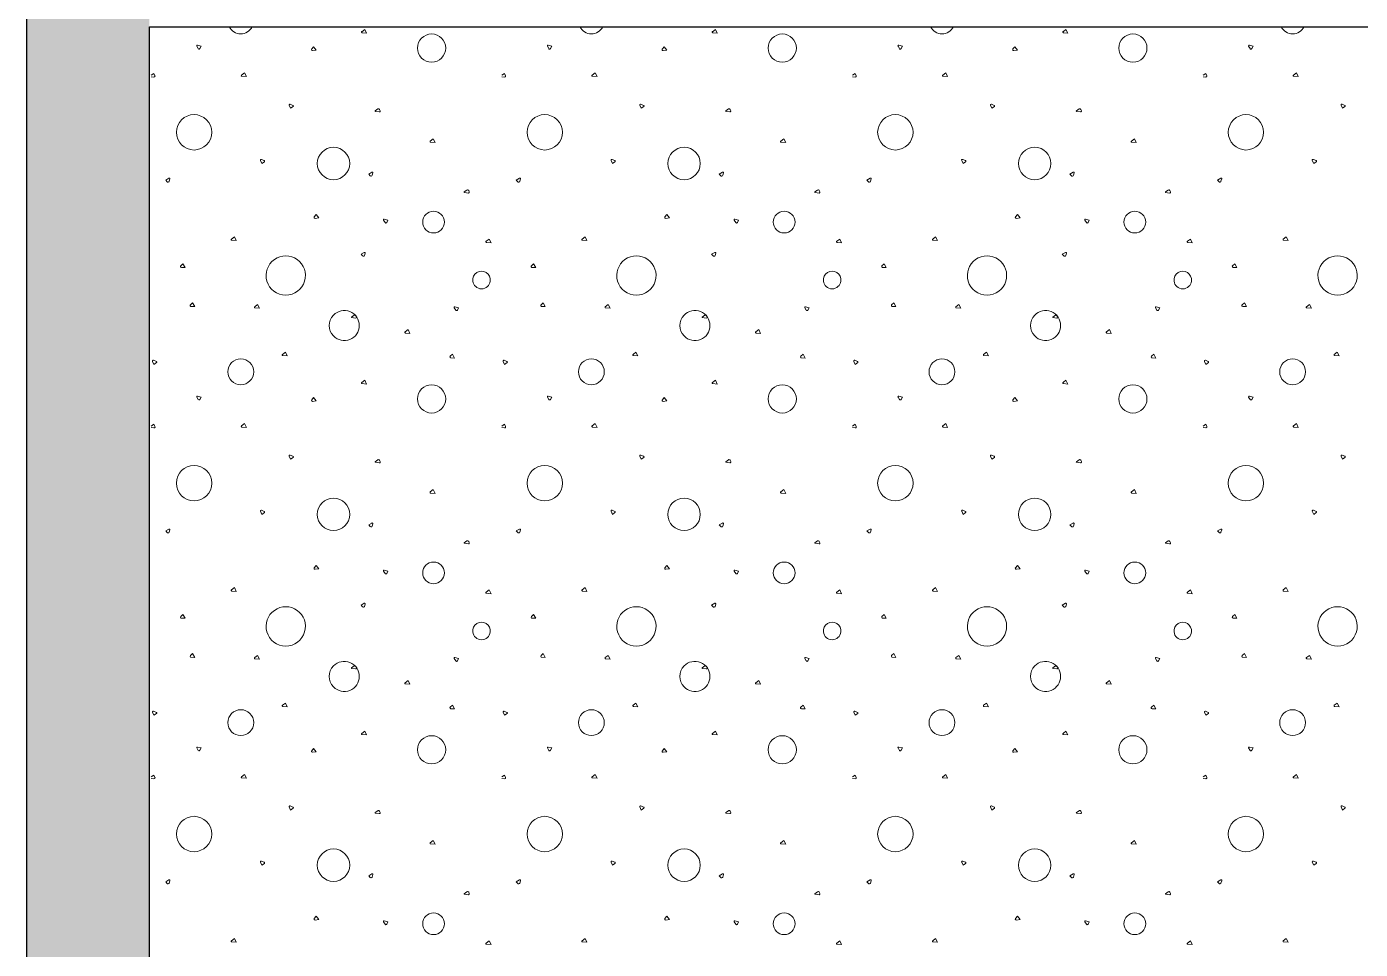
# Model space of a CAD drawing. Header units: millimetres. Extents: x 15 to 2176, y 3 to 641.
# Drawn here: x 151.8 to 212.6, y 46 to 88.1 of the extents above; entities that cross this region are included whole.
import ezdxf
from ezdxf.xclip import XClip

# ---------------------------------------------------------------- set-up
doc = ezdxf.new("R2010")
doc.units = ezdxf.units.MM
doc.header["$MEASUREMENT"] = 0
doc.header["$XCLIPFRAME"] = 0
for name, color, linetype in [('A--------P-', 7, 'Continuous'), ('A-01SC-----', 7, 'Continuous'), ('A-01SF-----', 7, 'Continuous')]:
    doc.layers.add(name, color=color, linetype=linetype)
doc.layers.add('A-L-10--EF-', color=4, linetype='Continuous', lineweight=0)

# ---------------------------------------------------------------- blocks, each defined once
blk = doc.blocks.new('*X1')
at = {"layer": 'A-L-10--EF-'}
for p, q in [((167.071, 87.847), (167.207, 87.953)), ((167.292, 87.778), (167.086, 87.796)), ((167.207, 87.953), (167.292, 87.778)), ((183.071, 87.847), (183.207, 87.953)), ((183.292, 87.778), (183.086, 87.796)), ((183.207, 87.953), (183.292, 87.778)), ((199.071, 87.847), (199.207, 87.953)), ((199.292, 87.778), (199.086, 87.796)), ((199.207, 87.953), (199.292, 87.778)), ((159.613, 87.072), (159.543, 87.182)), ((159.575, 87.225), (159.741, 87.181)), ((159.741, 87.181), (159.688, 87.076)), ((164.787, 87.058), (164.873, 87.162)), ((164.873, 87.162), (164.993, 87.009)), ((175.613, 87.072), (175.543, 87.182)), ((175.575, 87.225), (175.741, 87.181)), ((175.741, 87.181), (175.688, 87.076)), ((180.787, 87.058), (180.873, 87.162)), ((180.873, 87.162), (180.993, 87.009)), ((191.613, 87.072), (191.543, 87.182)), ((191.575, 87.225), (191.741, 87.181)), ((191.741, 87.181), (191.688, 87.076)), ((196.787, 87.058), (196.873, 87.162)), ((196.873, 87.162), (196.993, 87.009)), ((207.613, 87.072), (207.543, 87.182)), ((207.575, 87.225), (207.741, 87.181)), ((207.741, 87.181), (207.688, 87.076)), ((164.993, 87.009), (164.825, 86.988)), ((180.993, 87.009), (180.825, 86.988)), ((196.993, 87.009), (196.825, 86.988)), ((157.466, 85.862), (157.586, 85.947)), ((157.586, 85.947), (157.633, 85.839)), ((161.586, 85.869), (161.721, 85.974)), ((161.806, 85.8), (161.601, 85.818)), ((161.721, 85.974), (161.806, 85.8)), ((173.466, 85.862), (173.586, 85.947)), ((173.586, 85.947), (173.633, 85.839)), ((177.586, 85.869), (177.721, 85.974)), ((177.806, 85.8), (177.601, 85.818)), ((177.721, 85.974), (177.806, 85.8)), ((189.466, 85.862), (189.586, 85.947)), ((189.586, 85.947), (189.633, 85.839)), ((193.586, 85.869), (193.721, 85.974)), ((193.806, 85.8), (193.601, 85.818)), ((193.721, 85.974), (193.806, 85.8)), ((205.466, 85.862), (205.586, 85.947)), ((205.586, 85.947), (205.633, 85.839)), ((209.586, 85.869), (209.721, 85.974)), ((209.806, 85.8), (209.601, 85.818)), ((209.721, 85.974), (209.806, 85.8)), ((157.587, 85.779), (157.466, 85.795)), ((173.587, 85.779), (173.466, 85.795)), ((189.587, 85.779), (189.466, 85.795)), ((205.587, 85.779), (205.466, 85.795)), ((163.76, 84.492), (163.822, 84.351)), ((163.933, 84.484), (163.808, 84.539)), ((163.822, 84.351), (163.938, 84.435)), ((167.683, 84.236), (167.805, 84.322)), ((167.872, 84.189), (167.688, 84.214)), ((167.884, 84.299), (167.91, 84.239)), ((179.76, 84.492), (179.822, 84.351)), ((179.933, 84.484), (179.808, 84.539)), ((179.822, 84.351), (179.938, 84.435)), ((183.683, 84.236), (183.805, 84.322)), ((183.872, 84.189), (183.688, 84.214)), ((183.884, 84.299), (183.91, 84.239)), ((195.76, 84.492), (195.822, 84.351)), ((195.933, 84.484), (195.808, 84.539)), ((195.822, 84.351), (195.938, 84.435)), ((199.683, 84.236), (199.805, 84.322)), ((199.872, 84.189), (199.688, 84.214)), ((199.884, 84.299), (199.91, 84.239)), ((211.76, 84.492), (211.822, 84.351)), ((211.933, 84.484), (211.808, 84.539)), ((211.822, 84.351), (211.938, 84.435)), ((170.196, 82.857), (170.331, 82.962)), ((170.416, 82.788), (170.211, 82.805)), ((170.331, 82.962), (170.416, 82.788)), ((186.196, 82.857), (186.331, 82.962)), ((186.416, 82.788), (186.211, 82.805)), ((186.331, 82.962), (186.416, 82.788)), ((202.196, 82.857), (202.331, 82.962)), ((202.416, 82.788), (202.211, 82.805)), ((202.331, 82.962), (202.416, 82.788)), ((162.448, 81.974), (162.51, 81.834)), ((162.621, 81.967), (162.496, 82.022)), ((162.51, 81.834), (162.626, 81.917)), ((178.448, 81.974), (178.51, 81.834)), ((178.621, 81.967), (178.496, 82.022)), ((178.51, 81.834), (178.626, 81.917)), ((194.448, 81.974), (194.51, 81.834)), ((194.621, 81.967), (194.496, 82.022)), ((194.51, 81.834), (194.626, 81.917)), ((210.448, 81.974), (210.51, 81.834)), ((210.621, 81.967), (210.496, 82.022)), ((210.51, 81.834), (210.626, 81.917)), ((158.271, 81.163), (158.123, 81.077)), ((158.123, 81.077), (158.19, 81.002)), ((158.28, 81.022), (158.313, 81.129)), ((167.536, 81.438), (167.387, 81.352)), ((167.387, 81.352), (167.455, 81.277)), ((167.545, 81.297), (167.578, 81.404)), ((174.271, 81.163), (174.123, 81.077)), ((174.123, 81.077), (174.19, 81.002)), ((174.28, 81.022), (174.313, 81.129)), ((183.536, 81.438), (183.387, 81.352)), ((183.387, 81.352), (183.455, 81.277)), ((183.545, 81.297), (183.578, 81.404)), ((190.271, 81.163), (190.123, 81.077)), ((190.123, 81.077), (190.19, 81.002)), ((190.28, 81.022), (190.313, 81.129)), ((199.536, 81.438), (199.387, 81.352)), ((199.387, 81.352), (199.455, 81.277)), ((199.545, 81.297), (199.578, 81.404)), ((206.271, 81.163), (206.123, 81.077)), ((206.123, 81.077), (206.19, 81.002)), ((206.28, 81.022), (206.313, 81.129)), ((171.749, 80.536), (171.871, 80.621)), ((171.938, 80.489), (171.755, 80.514)), ((171.95, 80.599), (171.976, 80.539)), ((187.749, 80.536), (187.871, 80.621)), ((187.938, 80.489), (187.755, 80.514)), ((187.95, 80.599), (187.976, 80.539)), ((203.749, 80.536), (203.871, 80.621)), ((203.938, 80.489), (203.755, 80.514)), ((203.95, 80.599), (203.976, 80.539)), ((164.905, 79.402), (164.991, 79.506)), ((165.111, 79.353), (164.943, 79.332)), ((164.991, 79.506), (165.111, 79.353)), ((168.137, 79.141), (168.068, 79.251)), ((168.1, 79.294), (168.265, 79.25)), ((168.265, 79.25), (168.213, 79.145)), ((180.905, 79.402), (180.991, 79.506)), ((181.111, 79.353), (180.943, 79.332)), ((180.991, 79.506), (181.111, 79.353)), ((184.137, 79.141), (184.068, 79.251)), ((184.1, 79.294), (184.265, 79.25)), ((184.265, 79.25), (184.213, 79.145)), ((196.905, 79.402), (196.991, 79.506)), ((197.111, 79.353), (196.943, 79.332)), ((196.991, 79.506), (197.111, 79.353)), ((200.137, 79.141), (200.068, 79.251)), ((200.1, 79.294), (200.265, 79.25)), ((200.265, 79.25), (200.213, 79.145)), ((161.124, 78.39), (161.26, 78.495)), ((161.345, 78.321), (161.14, 78.338)), ((161.26, 78.495), (161.345, 78.321)), ((172.75, 78.286), (172.885, 78.391)), ((172.97, 78.216), (172.765, 78.234)), ((172.885, 78.391), (172.97, 78.216)), ((177.124, 78.39), (177.26, 78.495)), ((177.345, 78.321), (177.14, 78.338)), ((177.26, 78.495), (177.345, 78.321)), ((188.75, 78.286), (188.885, 78.391)), ((188.97, 78.216), (188.765, 78.234)), ((188.885, 78.391), (188.97, 78.216)), ((193.124, 78.39), (193.26, 78.495)), ((193.345, 78.321), (193.14, 78.338)), ((193.26, 78.495), (193.345, 78.321)), ((204.75, 78.286), (204.885, 78.391)), ((204.97, 78.216), (204.765, 78.234)), ((204.885, 78.391), (204.97, 78.216)), ((209.124, 78.39), (209.26, 78.495)), ((209.345, 78.321), (209.14, 78.338)), ((209.26, 78.495), (209.345, 78.321)), ((167.185, 77.779), (167.037, 77.693)), ((167.037, 77.693), (167.104, 77.618)), ((167.194, 77.638), (167.227, 77.746)), ((183.185, 77.779), (183.037, 77.693)), ((183.037, 77.693), (183.104, 77.618)), ((183.194, 77.638), (183.227, 77.746)), ((199.185, 77.779), (199.037, 77.693)), ((199.037, 77.693), (199.104, 77.618)), ((199.194, 77.638), (199.227, 77.746)), ((158.81, 77.175), (158.912, 77.264)), ((159.007, 77.095), (158.838, 77.099)), ((158.912, 77.264), (159.007, 77.095)), ((174.81, 77.175), (174.912, 77.264)), ((175.007, 77.095), (174.838, 77.099)), ((174.912, 77.264), (175.007, 77.095)), ((190.81, 77.175), (190.912, 77.264)), ((191.007, 77.095), (190.838, 77.099)), ((190.912, 77.264), (191.007, 77.095)), ((206.81, 77.175), (206.912, 77.264)), ((207.007, 77.095), (206.838, 77.099)), ((206.912, 77.264), (207.007, 77.095)), ((159.251, 75.394), (159.352, 75.483)), ((159.352, 75.483), (159.447, 75.314)), ((175.251, 75.394), (175.352, 75.483)), ((175.352, 75.483), (175.447, 75.314)), ((191.251, 75.394), (191.352, 75.483)), ((191.352, 75.483), (191.447, 75.314)), ((207.251, 75.394), (207.352, 75.483)), ((207.352, 75.483), (207.447, 75.314)), ((159.447, 75.314), (159.278, 75.319)), ((162.184, 75.3), (162.319, 75.405)), ((162.404, 75.231), (162.199, 75.249)), ((162.319, 75.405), (162.404, 75.231)), ((166.604, 74.834), (166.726, 74.92)), ((166.805, 74.897), (166.83, 74.837)), ((171.358, 75.149), (171.289, 75.258)), ((171.32, 75.302), (171.486, 75.258)), ((171.486, 75.258), (171.433, 75.153)), ((175.447, 75.314), (175.278, 75.319)), ((178.184, 75.3), (178.319, 75.405)), ((178.404, 75.231), (178.199, 75.249)), ((178.319, 75.405), (178.404, 75.231)), ((182.604, 74.834), (182.726, 74.92)), ((182.805, 74.897), (182.83, 74.837)), ((187.358, 75.149), (187.289, 75.258)), ((187.32, 75.302), (187.486, 75.258)), ((187.486, 75.258), (187.433, 75.153)), ((191.447, 75.314), (191.278, 75.319)), ((194.184, 75.3), (194.319, 75.405)), ((194.404, 75.231), (194.199, 75.249)), ((194.319, 75.405), (194.404, 75.231)), ((198.604, 74.834), (198.726, 74.92)), ((198.805, 74.897), (198.83, 74.837)), ((203.358, 75.149), (203.289, 75.258)), ((203.32, 75.302), (203.486, 75.258)), ((203.486, 75.258), (203.433, 75.153)), ((207.447, 75.314), (207.278, 75.319)), ((210.184, 75.3), (210.319, 75.405)), ((210.404, 75.231), (210.199, 75.249)), ((210.319, 75.405), (210.404, 75.231)), ((166.792, 74.787), (166.609, 74.812)), ((169.05, 74.155), (169.185, 74.261)), ((169.185, 74.261), (169.27, 74.086)), ((182.792, 74.787), (182.609, 74.812)), ((185.05, 74.155), (185.185, 74.261)), ((185.185, 74.261), (185.27, 74.086)), ((198.792, 74.787), (198.609, 74.812)), ((201.05, 74.155), (201.185, 74.261)), ((201.185, 74.261), (201.27, 74.086)), ((169.27, 74.086), (169.065, 74.104)), ((185.27, 74.086), (185.065, 74.104)), ((201.27, 74.086), (201.065, 74.104)), ((163.449, 73.127), (163.585, 73.232)), ((163.67, 73.058), (163.464, 73.075)), ((163.585, 73.232), (163.67, 73.058)), ((171.11, 73.045), (171.212, 73.134)), ((171.212, 73.134), (171.307, 72.965)), ((179.449, 73.127), (179.585, 73.232)), ((179.67, 73.058), (179.464, 73.075)), ((179.585, 73.232), (179.67, 73.058)), ((187.11, 73.045), (187.212, 73.134)), ((187.212, 73.134), (187.307, 72.965)), ((195.449, 73.127), (195.585, 73.232)), ((195.67, 73.058), (195.464, 73.075)), ((195.585, 73.232), (195.67, 73.058)), ((203.11, 73.045), (203.212, 73.134)), ((203.212, 73.134), (203.307, 72.965)), ((211.449, 73.127), (211.585, 73.232)), ((211.67, 73.058), (211.464, 73.075)), ((211.585, 73.232), (211.67, 73.058)), ((157.526, 72.811), (157.587, 72.671)), ((157.698, 72.804), (157.573, 72.859)), ((157.587, 72.671), (157.703, 72.754)), ((171.307, 72.965), (171.138, 72.969)), ((173.526, 72.811), (173.587, 72.671)), ((173.698, 72.804), (173.573, 72.859)), ((173.587, 72.671), (173.703, 72.754)), ((187.307, 72.965), (187.138, 72.969)), ((189.526, 72.811), (189.587, 72.671)), ((189.698, 72.804), (189.573, 72.859)), ((189.587, 72.671), (189.703, 72.754)), ((203.307, 72.965), (203.138, 72.969)), ((205.526, 72.811), (205.587, 72.671)), ((205.698, 72.804), (205.573, 72.859)), ((205.587, 72.671), (205.703, 72.754)), ((167.071, 71.847), (167.207, 71.953)), ((167.207, 71.953), (167.292, 71.778)), ((183.071, 71.847), (183.207, 71.953)), ((183.207, 71.953), (183.292, 71.778)), ((199.071, 71.847), (199.207, 71.953)), ((199.207, 71.953), (199.292, 71.778)), ((159.575, 71.225), (159.741, 71.181)), ((167.292, 71.778), (167.086, 71.796)), ((175.575, 71.225), (175.741, 71.181)), ((183.292, 71.778), (183.086, 71.796)), ((191.575, 71.225), (191.741, 71.181)), ((199.292, 71.778), (199.086, 71.796)), ((207.575, 71.225), (207.741, 71.181)), ((159.613, 71.072), (159.543, 71.182)), ((159.741, 71.181), (159.688, 71.076)), ((164.787, 71.058), (164.873, 71.162)), ((164.993, 71.009), (164.825, 70.988)), ((164.873, 71.162), (164.993, 71.009)), ((175.613, 71.072), (175.543, 71.182)), ((175.741, 71.181), (175.688, 71.076)), ((180.787, 71.058), (180.873, 71.162)), ((180.993, 71.009), (180.825, 70.988)), ((180.873, 71.162), (180.993, 71.009)), ((191.613, 71.072), (191.543, 71.182)), ((191.741, 71.181), (191.688, 71.076)), ((196.787, 71.058), (196.873, 71.162)), ((196.993, 71.009), (196.825, 70.988)), ((196.873, 71.162), (196.993, 71.009)), ((207.613, 71.072), (207.543, 71.182)), ((207.741, 71.181), (207.688, 71.076)), ((157.466, 69.862), (157.586, 69.947)), ((157.587, 69.779), (157.466, 69.795)), ((157.586, 69.947), (157.633, 69.839)), ((161.586, 69.869), (161.721, 69.974)), ((161.806, 69.8), (161.601, 69.818)), ((161.721, 69.974), (161.806, 69.8)), ((173.466, 69.862), (173.586, 69.947)), ((173.587, 69.779), (173.466, 69.795)), ((173.586, 69.947), (173.633, 69.839)), ((177.586, 69.869), (177.721, 69.974)), ((177.806, 69.8), (177.601, 69.818)), ((177.721, 69.974), (177.806, 69.8)), ((189.466, 69.862), (189.586, 69.947)), ((189.587, 69.779), (189.466, 69.795)), ((189.586, 69.947), (189.633, 69.839)), ((193.586, 69.869), (193.721, 69.974)), ((193.806, 69.8), (193.601, 69.818)), ((193.721, 69.974), (193.806, 69.8)), ((205.466, 69.862), (205.586, 69.947)), ((205.587, 69.779), (205.466, 69.795)), ((205.586, 69.947), (205.633, 69.839)), ((209.586, 69.869), (209.721, 69.974)), ((209.806, 69.8), (209.601, 69.818)), ((209.721, 69.974), (209.806, 69.8)), ((163.76, 68.492), (163.822, 68.351)), ((163.933, 68.484), (163.808, 68.539)), ((163.822, 68.351), (163.938, 68.435)), ((167.683, 68.236), (167.805, 68.322)), ((167.872, 68.189), (167.688, 68.214)), ((167.884, 68.299), (167.91, 68.239)), ((179.76, 68.492), (179.822, 68.351)), ((179.933, 68.484), (179.808, 68.539)), ((179.822, 68.351), (179.938, 68.435)), ((183.683, 68.236), (183.805, 68.322)), ((183.872, 68.189), (183.688, 68.214)), ((183.884, 68.299), (183.91, 68.239)), ((195.76, 68.492), (195.822, 68.351)), ((195.933, 68.484), (195.808, 68.539)), ((195.822, 68.351), (195.938, 68.435)), ((199.683, 68.236), (199.805, 68.322)), ((199.872, 68.189), (199.688, 68.214)), ((199.884, 68.299), (199.91, 68.239)), ((211.76, 68.492), (211.822, 68.351)), ((211.933, 68.484), (211.808, 68.539)), ((211.822, 68.351), (211.938, 68.435)), ((170.196, 66.857), (170.331, 66.962)), ((170.331, 66.962), (170.416, 66.788)), ((186.196, 66.857), (186.331, 66.962)), ((186.331, 66.962), (186.416, 66.788)), ((202.196, 66.857), (202.331, 66.962)), ((202.331, 66.962), (202.416, 66.788)), ((170.416, 66.788), (170.211, 66.805)), ((186.416, 66.788), (186.211, 66.805)), ((202.416, 66.788), (202.211, 66.805)), ((162.448, 65.974), (162.51, 65.834)), ((162.621, 65.967), (162.496, 66.022)), ((162.51, 65.834), (162.626, 65.917)), ((178.448, 65.974), (178.51, 65.834)), ((178.621, 65.967), (178.496, 66.022)), ((178.51, 65.834), (178.626, 65.917)), ((194.448, 65.974), (194.51, 65.834)), ((194.621, 65.967), (194.496, 66.022)), ((194.51, 65.834), (194.626, 65.917)), ((210.448, 65.974), (210.51, 65.834)), ((210.621, 65.967), (210.496, 66.022)), ((210.51, 65.834), (210.626, 65.917)), ((158.271, 65.163), (158.123, 65.077)), ((158.28, 65.022), (158.313, 65.129)), ((167.536, 65.438), (167.387, 65.352)), ((167.387, 65.352), (167.455, 65.277)), ((167.545, 65.297), (167.578, 65.404)), ((174.271, 65.163), (174.123, 65.077)), ((174.28, 65.022), (174.313, 65.129)), ((183.536, 65.438), (183.387, 65.352)), ((183.387, 65.352), (183.455, 65.277)), ((183.545, 65.297), (183.578, 65.404)), ((190.271, 65.163), (190.123, 65.077)), ((190.28, 65.022), (190.313, 65.129)), ((199.536, 65.438), (199.387, 65.352)), ((199.387, 65.352), (199.455, 65.277)), ((199.545, 65.297), (199.578, 65.404)), ((206.271, 65.163), (206.123, 65.077)), ((206.28, 65.022), (206.313, 65.129)), ((158.123, 65.077), (158.19, 65.002)), ((171.749, 64.536), (171.871, 64.621)), ((171.938, 64.489), (171.755, 64.514)), ((171.95, 64.599), (171.976, 64.539)), ((174.123, 65.077), (174.19, 65.002)), ((187.749, 64.536), (187.871, 64.621)), ((187.938, 64.489), (187.755, 64.514)), ((187.95, 64.599), (187.976, 64.539)), ((190.123, 65.077), (190.19, 65.002)), ((203.749, 64.536), (203.871, 64.621)), ((203.938, 64.489), (203.755, 64.514)), ((203.95, 64.599), (203.976, 64.539)), ((206.123, 65.077), (206.19, 65.002)), ((164.905, 63.402), (164.991, 63.506)), ((165.111, 63.353), (164.943, 63.332)), ((164.991, 63.506), (165.111, 63.353)), ((168.1, 63.294), (168.265, 63.25)), ((180.905, 63.402), (180.991, 63.506)), ((181.111, 63.353), (180.943, 63.332)), ((180.991, 63.506), (181.111, 63.353)), ((184.1, 63.294), (184.265, 63.25)), ((196.905, 63.402), (196.991, 63.506)), ((197.111, 63.353), (196.943, 63.332)), ((196.991, 63.506), (197.111, 63.353)), ((200.1, 63.294), (200.265, 63.25)), ((168.137, 63.141), (168.068, 63.251)), ((168.265, 63.25), (168.213, 63.145)), ((184.137, 63.141), (184.068, 63.251)), ((184.265, 63.25), (184.213, 63.145)), ((200.137, 63.141), (200.068, 63.251)), ((200.265, 63.25), (200.213, 63.145)), ((161.124, 62.39), (161.26, 62.495)), ((161.345, 62.321), (161.14, 62.338)), ((161.26, 62.495), (161.345, 62.321)), ((172.75, 62.286), (172.885, 62.391)), ((172.97, 62.216), (172.765, 62.234)), ((172.885, 62.391), (172.97, 62.216)), ((177.124, 62.39), (177.26, 62.495)), ((177.345, 62.321), (177.14, 62.338)), ((177.26, 62.495), (177.345, 62.321)), ((188.75, 62.286), (188.885, 62.391)), ((188.97, 62.216), (188.765, 62.234)), ((188.885, 62.391), (188.97, 62.216)), ((193.124, 62.39), (193.26, 62.495)), ((193.345, 62.321), (193.14, 62.338)), ((193.26, 62.495), (193.345, 62.321)), ((204.75, 62.286), (204.885, 62.391)), ((204.97, 62.216), (204.765, 62.234)), ((204.885, 62.391), (204.97, 62.216)), ((209.124, 62.39), (209.26, 62.495)), ((209.345, 62.321), (209.14, 62.338)), ((209.26, 62.495), (209.345, 62.321)), ((167.185, 61.779), (167.037, 61.693)), ((167.037, 61.693), (167.104, 61.618)), ((167.194, 61.638), (167.227, 61.746)), ((183.185, 61.779), (183.037, 61.693)), ((183.037, 61.693), (183.104, 61.618)), ((183.194, 61.638), (183.227, 61.746)), ((199.185, 61.779), (199.037, 61.693)), ((199.037, 61.693), (199.104, 61.618)), ((199.194, 61.638), (199.227, 61.746)), ((158.81, 61.175), (158.912, 61.264)), ((159.007, 61.095), (158.838, 61.099)), ((158.912, 61.264), (159.007, 61.095)), ((174.81, 61.175), (174.912, 61.264)), ((175.007, 61.095), (174.838, 61.099)), ((174.912, 61.264), (175.007, 61.095)), ((190.81, 61.175), (190.912, 61.264)), ((191.007, 61.095), (190.838, 61.099)), ((190.912, 61.264), (191.007, 61.095)), ((206.81, 61.175), (206.912, 61.264)), ((207.007, 61.095), (206.838, 61.099)), ((206.912, 61.264), (207.007, 61.095)), ((159.251, 59.394), (159.352, 59.483)), ((159.447, 59.314), (159.278, 59.319)), ((159.352, 59.483), (159.447, 59.314)), ((162.184, 59.3), (162.319, 59.405)), ((162.404, 59.231), (162.199, 59.249)), ((162.319, 59.405), (162.404, 59.231)), ((171.358, 59.149), (171.289, 59.258)), ((171.32, 59.302), (171.486, 59.258)), ((171.486, 59.258), (171.433, 59.153)), ((175.251, 59.394), (175.352, 59.483)), ((175.447, 59.314), (175.278, 59.319)), ((175.352, 59.483), (175.447, 59.314)), ((178.184, 59.3), (178.319, 59.405)), ((178.404, 59.231), (178.199, 59.249)), ((178.319, 59.405), (178.404, 59.231)), ((187.358, 59.149), (187.289, 59.258)), ((187.32, 59.302), (187.486, 59.258)), ((187.486, 59.258), (187.433, 59.153)), ((191.251, 59.394), (191.352, 59.483)), ((191.447, 59.314), (191.278, 59.319)), ((191.352, 59.483), (191.447, 59.314)), ((194.184, 59.3), (194.319, 59.405)), ((194.404, 59.231), (194.199, 59.249)), ((194.319, 59.405), (194.404, 59.231)), ((203.358, 59.149), (203.289, 59.258)), ((203.32, 59.302), (203.486, 59.258)), ((203.486, 59.258), (203.433, 59.153)), ((207.251, 59.394), (207.352, 59.483)), ((207.447, 59.314), (207.278, 59.319)), ((207.352, 59.483), (207.447, 59.314)), ((210.184, 59.3), (210.319, 59.405)), ((210.404, 59.231), (210.199, 59.249)), ((210.319, 59.405), (210.404, 59.231)), ((166.604, 58.834), (166.726, 58.92)), ((166.792, 58.787), (166.609, 58.812)), ((166.805, 58.897), (166.83, 58.837)), ((182.604, 58.834), (182.726, 58.92)), ((182.792, 58.787), (182.609, 58.812)), ((182.805, 58.897), (182.83, 58.837)), ((198.604, 58.834), (198.726, 58.92)), ((198.792, 58.787), (198.609, 58.812)), ((198.805, 58.897), (198.83, 58.837)), ((169.05, 58.155), (169.185, 58.261)), ((169.27, 58.086), (169.065, 58.104)), ((169.185, 58.261), (169.27, 58.086)), ((185.05, 58.155), (185.185, 58.261)), ((185.27, 58.086), (185.065, 58.104)), ((185.185, 58.261), (185.27, 58.086)), ((201.05, 58.155), (201.185, 58.261)), ((201.27, 58.086), (201.065, 58.104)), ((201.185, 58.261), (201.27, 58.086)), ((163.449, 57.127), (163.585, 57.232)), ((163.585, 57.232), (163.67, 57.058)), ((179.449, 57.127), (179.585, 57.232)), ((179.585, 57.232), (179.67, 57.058)), ((195.449, 57.127), (195.585, 57.232)), ((195.585, 57.232), (195.67, 57.058)), ((211.449, 57.127), (211.585, 57.232)), ((211.585, 57.232), (211.67, 57.058)), ((157.526, 56.811), (157.587, 56.671)), ((157.698, 56.804), (157.573, 56.859)), ((157.587, 56.671), (157.703, 56.754)), ((163.67, 57.058), (163.464, 57.075)), ((171.11, 57.045), (171.212, 57.134)), ((171.307, 56.965), (171.138, 56.969)), ((171.212, 57.134), (171.307, 56.965)), ((173.526, 56.811), (173.587, 56.671)), ((173.698, 56.804), (173.573, 56.859)), ((173.587, 56.671), (173.703, 56.754)), ((179.67, 57.058), (179.464, 57.075)), ((187.11, 57.045), (187.212, 57.134)), ((187.307, 56.965), (187.138, 56.969)), ((187.212, 57.134), (187.307, 56.965)), ((189.526, 56.811), (189.587, 56.671)), ((189.698, 56.804), (189.573, 56.859)), ((189.587, 56.671), (189.703, 56.754)), ((195.67, 57.058), (195.464, 57.075)), ((203.11, 57.045), (203.212, 57.134)), ((203.307, 56.965), (203.138, 56.969)), ((203.212, 57.134), (203.307, 56.965)), ((205.526, 56.811), (205.587, 56.671)), ((205.698, 56.804), (205.573, 56.859)), ((205.587, 56.671), (205.703, 56.754)), ((211.67, 57.058), (211.464, 57.075)), ((167.071, 55.847), (167.207, 55.953)), ((167.292, 55.778), (167.086, 55.796)), ((167.207, 55.953), (167.292, 55.778)), ((183.071, 55.847), (183.207, 55.953)), ((183.292, 55.778), (183.086, 55.796)), ((183.207, 55.953), (183.292, 55.778)), ((199.071, 55.847), (199.207, 55.953)), ((199.292, 55.778), (199.086, 55.796)), ((199.207, 55.953), (199.292, 55.778)), ((159.613, 55.072), (159.543, 55.182)), ((159.575, 55.225), (159.741, 55.181)), ((159.741, 55.181), (159.688, 55.076)), ((164.787, 55.058), (164.873, 55.162)), ((164.993, 55.009), (164.825, 54.988)), ((164.873, 55.162), (164.993, 55.009)), ((175.613, 55.072), (175.543, 55.182)), ((175.575, 55.225), (175.741, 55.181)), ((175.741, 55.181), (175.688, 55.076)), ((180.787, 55.058), (180.873, 55.162)), ((180.993, 55.009), (180.825, 54.988)), ((180.873, 55.162), (180.993, 55.009)), ((191.613, 55.072), (191.543, 55.182)), ((191.575, 55.225), (191.741, 55.181)), ((191.741, 55.181), (191.688, 55.076)), ((196.787, 55.058), (196.873, 55.162)), ((196.993, 55.009), (196.825, 54.988)), ((196.873, 55.162), (196.993, 55.009)), ((207.613, 55.072), (207.543, 55.182)), ((207.575, 55.225), (207.741, 55.181)), ((207.741, 55.181), (207.688, 55.076)), ((157.466, 53.862), (157.586, 53.947)), ((157.587, 53.779), (157.466, 53.795)), ((157.586, 53.947), (157.633, 53.839)), ((161.586, 53.869), (161.721, 53.974)), ((161.806, 53.8), (161.601, 53.818)), ((161.721, 53.974), (161.806, 53.8)), ((173.466, 53.862), (173.586, 53.947)), ((173.587, 53.779), (173.466, 53.795)), ((173.586, 53.947), (173.633, 53.839)), ((177.586, 53.869), (177.721, 53.974)), ((177.806, 53.8), (177.601, 53.818)), ((177.721, 53.974), (177.806, 53.8)), ((189.466, 53.862), (189.586, 53.947)), ((189.587, 53.779), (189.466, 53.795)), ((189.586, 53.947), (189.633, 53.839)), ((193.586, 53.869), (193.721, 53.974)), ((193.806, 53.8), (193.601, 53.818)), ((193.721, 53.974), (193.806, 53.8)), ((205.466, 53.862), (205.586, 53.947)), ((205.587, 53.779), (205.466, 53.795)), ((205.586, 53.947), (205.633, 53.839)), ((209.586, 53.869), (209.721, 53.974)), ((209.806, 53.8), (209.601, 53.818)), ((209.721, 53.974), (209.806, 53.8)), ((163.76, 52.492), (163.822, 52.351)), ((163.933, 52.484), (163.808, 52.539)), ((163.822, 52.351), (163.938, 52.435)), ((179.76, 52.492), (179.822, 52.351)), ((179.933, 52.484), (179.808, 52.539)), ((179.822, 52.351), (179.938, 52.435)), ((195.76, 52.492), (195.822, 52.351)), ((195.933, 52.484), (195.808, 52.539)), ((195.822, 52.351), (195.938, 52.435)), ((211.76, 52.492), (211.822, 52.351)), ((211.933, 52.484), (211.808, 52.539)), ((211.822, 52.351), (211.938, 52.435)), ((167.683, 52.236), (167.805, 52.322)), ((167.872, 52.189), (167.688, 52.214)), ((167.884, 52.299), (167.91, 52.239)), ((183.683, 52.236), (183.805, 52.322)), ((183.872, 52.189), (183.688, 52.214)), ((183.884, 52.299), (183.91, 52.239)), ((199.683, 52.236), (199.805, 52.322)), ((199.872, 52.189), (199.688, 52.214)), ((199.884, 52.299), (199.91, 52.239)), ((170.196, 50.857), (170.331, 50.962)), ((170.416, 50.788), (170.211, 50.805)), ((170.331, 50.962), (170.416, 50.788)), ((186.196, 50.857), (186.331, 50.962)), ((186.416, 50.788), (186.211, 50.805)), ((186.331, 50.962), (186.416, 50.788)), ((202.196, 50.857), (202.331, 50.962)), ((202.416, 50.788), (202.211, 50.805)), ((202.331, 50.962), (202.416, 50.788)), ((162.448, 49.974), (162.51, 49.834)), ((162.621, 49.967), (162.496, 50.022)), ((162.51, 49.834), (162.626, 49.917)), ((178.448, 49.974), (178.51, 49.834)), ((178.621, 49.967), (178.496, 50.022)), ((178.51, 49.834), (178.626, 49.917)), ((194.448, 49.974), (194.51, 49.834)), ((194.621, 49.967), (194.496, 50.022)), ((194.51, 49.834), (194.626, 49.917)), ((210.448, 49.974), (210.51, 49.834)), ((210.621, 49.967), (210.496, 50.022)), ((210.51, 49.834), (210.626, 49.917)), ((167.536, 49.438), (167.387, 49.352)), ((167.387, 49.352), (167.455, 49.277)), ((167.545, 49.297), (167.578, 49.404)), ((183.536, 49.438), (183.387, 49.352)), ((183.387, 49.352), (183.455, 49.277)), ((183.545, 49.297), (183.578, 49.404)), ((199.536, 49.438), (199.387, 49.352)), ((199.387, 49.352), (199.455, 49.277)), ((199.545, 49.297), (199.578, 49.404)), ((158.271, 49.163), (158.123, 49.077)), ((158.123, 49.077), (158.19, 49.002)), ((158.28, 49.022), (158.313, 49.129)), ((174.271, 49.163), (174.123, 49.077)), ((174.123, 49.077), (174.19, 49.002)), ((174.28, 49.022), (174.313, 49.129)), ((190.271, 49.163), (190.123, 49.077)), ((190.123, 49.077), (190.19, 49.002)), ((190.28, 49.022), (190.313, 49.129)), ((206.271, 49.163), (206.123, 49.077)), ((206.123, 49.077), (206.19, 49.002)), ((206.28, 49.022), (206.313, 49.129)), ((171.749, 48.536), (171.871, 48.621)), ((171.938, 48.489), (171.755, 48.514)), ((171.95, 48.599), (171.976, 48.539)), ((187.749, 48.536), (187.871, 48.621)), ((187.938, 48.489), (187.755, 48.514)), ((187.95, 48.599), (187.976, 48.539)), ((203.749, 48.536), (203.871, 48.621)), ((203.938, 48.489), (203.755, 48.514)), ((203.95, 48.599), (203.976, 48.539)), ((164.905, 47.402), (164.991, 47.506)), ((164.991, 47.506), (165.111, 47.353)), ((180.905, 47.402), (180.991, 47.506)), ((180.991, 47.506), (181.111, 47.353)), ((196.905, 47.402), (196.991, 47.506)), ((196.991, 47.506), (197.111, 47.353)), ((165.111, 47.353), (164.943, 47.332)), ((168.137, 47.141), (168.068, 47.251)), ((168.1, 47.294), (168.265, 47.25)), ((168.265, 47.25), (168.213, 47.145)), ((181.111, 47.353), (180.943, 47.332)), ((184.137, 47.141), (184.068, 47.251)), ((184.1, 47.294), (184.265, 47.25)), ((184.265, 47.25), (184.213, 47.145)), ((197.111, 47.353), (196.943, 47.332)), ((200.137, 47.141), (200.068, 47.251)), ((200.1, 47.294), (200.265, 47.25)), ((200.265, 47.25), (200.213, 47.145)), ((161.124, 46.39), (161.26, 46.495)), ((161.345, 46.321), (161.14, 46.338)), ((161.26, 46.495), (161.345, 46.321)), ((172.75, 46.286), (172.885, 46.391)), ((172.885, 46.391), (172.97, 46.216)), ((177.124, 46.39), (177.26, 46.495)), ((177.345, 46.321), (177.14, 46.338)), ((177.26, 46.495), (177.345, 46.321)), ((188.75, 46.286), (188.885, 46.391)), ((188.885, 46.391), (188.97, 46.216)), ((193.124, 46.39), (193.26, 46.495)), ((193.345, 46.321), (193.14, 46.338)), ((193.26, 46.495), (193.345, 46.321)), ((204.75, 46.286), (204.885, 46.391)), ((204.885, 46.391), (204.97, 46.216)), ((209.124, 46.39), (209.26, 46.495)), ((209.345, 46.321), (209.14, 46.338)), ((209.26, 46.495), (209.345, 46.321)), ((172.97, 46.216), (172.765, 46.234)), ((188.97, 46.216), (188.765, 46.234)), ((204.97, 46.216), (204.765, 46.234))]:
    blk.add_line(p, q, dxfattribs=at)
for centre, radius in [((170.259, 87.098), 0.643), ((186.259, 87.098), 0.643), ((202.259, 87.098), 0.643), ((159.42, 83.257), 0.807), ((175.42, 83.257), 0.807), ((191.42, 83.257), 0.807), ((207.42, 83.257), 0.807), ((170.347, 79.166), 0.496), ((186.347, 79.166), 0.496), ((202.347, 79.166), 0.496), ((161.549, 72.337), 0.59), ((177.549, 72.337), 0.59), ((193.549, 72.337), 0.59), ((209.549, 72.337), 0.59), ((170.259, 71.098), 0.643), ((186.259, 71.098), 0.643), ((202.259, 71.098), 0.643), ((159.42, 67.257), 0.807), ((175.42, 67.257), 0.807), ((191.42, 67.257), 0.807), ((207.42, 67.257), 0.807), ((170.347, 63.166), 0.496), ((186.347, 63.166), 0.496), ((202.347, 63.166), 0.496), ((161.549, 56.337), 0.59), ((177.549, 56.337), 0.59), ((193.549, 56.337), 0.59), ((209.549, 56.337), 0.59), ((170.259, 55.098), 0.643), ((186.259, 55.098), 0.643), ((202.259, 55.098), 0.643), ((159.42, 51.257), 0.807), ((175.42, 51.257), 0.807), ((191.42, 51.257), 0.807), ((207.42, 51.257), 0.807), ((170.347, 47.166), 0.496), ((186.347, 47.166), 0.496), ((202.347, 47.166), 0.496)]:
    blk.add_circle(centre, radius, dxfattribs=at)
for centre, radius, start, end in [((161.549, 88.337), 0.59, 206.45267, 333.54733), ((167.089, 87.825), 0.0288, 127.90217, 265.07679), ((177.549, 88.337), 0.59, 206.45267, 333.54733), ((183.089, 87.825), 0.0288, 127.90217, 265.07679), ((193.549, 88.337), 0.59, 206.45267, 333.54733), ((199.089, 87.825), 0.0288, 127.90217, 265.07679), ((209.549, 88.337), 0.59, 206.45267, 333.54733), ((159.568, 87.197), 0.0288, 75.20671, 212.38132), ((159.649, 87.095), 0.0432, 212.38132, 333.2854), ((164.82, 87.03), 0.0432, 140.11386, 277.28848), ((175.568, 87.197), 0.0288, 75.20671, 212.38132), ((175.649, 87.095), 0.0432, 212.38132, 333.2854), ((180.82, 87.03), 0.0432, 140.11386, 277.28848), ((191.568, 87.197), 0.0288, 75.20671, 212.38132), ((191.649, 87.095), 0.0432, 212.38132, 333.2854), ((196.82, 87.03), 0.0432, 140.11386, 277.28848), ((207.568, 87.197), 0.0288, 75.20671, 212.38132), ((207.649, 87.095), 0.0432, 212.38132, 333.2854), ((157.593, 85.822), 0.0432, 262.28848, 23.19256), ((161.603, 85.846), 0.0288, 127.90217, 265.07679), ((173.593, 85.822), 0.0432, 262.28848, 23.19256), ((177.603, 85.846), 0.0288, 127.90217, 265.07679), ((189.593, 85.822), 0.0432, 262.28848, 23.19256), ((193.603, 85.846), 0.0288, 127.90217, 265.07679), ((205.593, 85.822), 0.0432, 262.28848, 23.19256), ((209.603, 85.846), 0.0288, 127.90217, 265.07679), ((163.793, 84.506), 0.036, 66.44748, 203.62209), ((163.922, 84.458), 0.0288, 305.5434, 66.44748), ((167.69, 84.226), 0.012, 125.11386, 262.28848), ((167.835, 84.278), 0.0528, 23.19256, 125.11386), ((167.876, 84.225), 0.036, 262.28848, 23.19256), ((179.793, 84.506), 0.036, 66.44748, 203.62209), ((179.922, 84.458), 0.0288, 305.5434, 66.44748), ((183.69, 84.226), 0.012, 125.11386, 262.28848), ((183.835, 84.278), 0.0528, 23.19256, 125.11386), ((183.876, 84.225), 0.036, 262.28848, 23.19256), ((195.793, 84.506), 0.036, 66.44748, 203.62209), ((195.922, 84.458), 0.0288, 305.5434, 66.44748), ((199.69, 84.226), 0.012, 125.11386, 262.28848), ((199.835, 84.278), 0.0528, 23.19256, 125.11386), ((199.876, 84.225), 0.036, 262.28848, 23.19256), ((211.793, 84.506), 0.036, 66.44748, 203.62209), ((211.922, 84.458), 0.0288, 305.5434, 66.44748), ((170.214, 82.834), 0.0288, 127.90217, 265.07679), ((186.214, 82.834), 0.0288, 127.90217, 265.07679), ((202.214, 82.834), 0.0288, 127.90217, 265.07679), ((165.78, 81.835), 0.74, 90, 270), ((165.78, 81.835), 0.74, 270, 90), ((181.78, 81.835), 0.74, 90, 270), ((181.78, 81.835), 0.74, 270, 90), ((197.78, 81.835), 0.74, 90, 270), ((197.78, 81.835), 0.74, 270, 90), ((162.481, 81.989), 0.036, 66.44748, 203.62209), ((162.609, 81.941), 0.0288, 305.5434, 66.44748), ((178.481, 81.989), 0.036, 66.44748, 203.62209), ((178.609, 81.941), 0.0288, 305.5434, 66.44748), ((194.481, 81.989), 0.036, 66.44748, 203.62209), ((194.609, 81.941), 0.0288, 305.5434, 66.44748), ((210.481, 81.989), 0.036, 66.44748, 203.62209), ((210.609, 81.941), 0.0288, 305.5434, 66.44748), ((158.23, 81.037), 0.0528, 221.92131, 342.82539), ((158.286, 81.138), 0.0288, 342.82539, 120), ((167.494, 81.312), 0.0528, 221.92131, 342.82539), ((167.55, 81.413), 0.0288, 342.82539, 120), ((174.23, 81.037), 0.0528, 221.92131, 342.82539), ((174.286, 81.138), 0.0288, 342.82539, 120), ((183.494, 81.312), 0.0528, 221.92131, 342.82539), ((183.55, 81.413), 0.0288, 342.82539, 120), ((190.23, 81.037), 0.0528, 221.92131, 342.82539), ((190.286, 81.138), 0.0288, 342.82539, 120), ((199.494, 81.312), 0.0528, 221.92131, 342.82539), ((199.55, 81.413), 0.0288, 342.82539, 120), ((206.23, 81.037), 0.0528, 221.92131, 342.82539), ((206.286, 81.138), 0.0288, 342.82539, 120), ((171.756, 80.526), 0.012, 125.11386, 262.28848), ((171.902, 80.578), 0.0528, 23.19256, 125.11386), ((171.943, 80.525), 0.036, 262.28848, 23.19256), ((187.756, 80.526), 0.012, 125.11386, 262.28848), ((187.902, 80.578), 0.0528, 23.19256, 125.11386), ((187.943, 80.525), 0.036, 262.28848, 23.19256), ((203.756, 80.526), 0.012, 125.11386, 262.28848), ((203.902, 80.578), 0.0528, 23.19256, 125.11386), ((203.943, 80.525), 0.036, 262.28848, 23.19256), ((164.938, 79.375), 0.0432, 140.11386, 277.28848), ((168.092, 79.266), 0.0288, 75.20671, 212.38132), ((168.174, 79.164), 0.0432, 212.38132, 333.2854), ((180.938, 79.375), 0.0432, 140.11386, 277.28848), ((184.092, 79.266), 0.0288, 75.20671, 212.38132), ((184.174, 79.164), 0.0432, 212.38132, 333.2854), ((196.938, 79.375), 0.0432, 140.11386, 277.28848), ((200.092, 79.266), 0.0288, 75.20671, 212.38132), ((200.174, 79.164), 0.0432, 212.38132, 333.2854), ((161.142, 78.367), 0.0288, 127.90217, 265.07679), ((172.767, 78.263), 0.0288, 127.90217, 265.07679), ((177.142, 78.367), 0.0288, 127.90217, 265.07679), ((188.767, 78.263), 0.0288, 127.90217, 265.07679), ((193.142, 78.367), 0.0288, 127.90217, 265.07679), ((204.767, 78.263), 0.0288, 127.90217, 265.07679), ((209.142, 78.367), 0.0288, 127.90217, 265.07679), ((163.603, 76.727), 0.897, 343.60886, 196.39114), ((167.144, 77.654), 0.0528, 221.92131, 342.82539), ((167.2, 77.754), 0.0288, 342.82539, 120), ((179.603, 76.727), 0.897, 343.60886, 196.39114), ((183.144, 77.654), 0.0528, 221.92131, 342.82539), ((183.2, 77.754), 0.0288, 342.82539, 120), ((195.603, 76.727), 0.897, 343.60886, 196.39114), ((199.144, 77.654), 0.0528, 221.92131, 342.82539), ((199.2, 77.754), 0.0288, 342.82539, 120), ((211.603, 76.727), 0.897, 343.60886, 196.39114), ((158.839, 77.143), 0.0432, 131.23861, 268.41323), ((172.536, 76.518), 0.4, 353.70667, 186.29333), ((174.839, 77.143), 0.0432, 131.23861, 268.41323), ((188.536, 76.518), 0.4, 353.70667, 186.29333), ((190.839, 77.143), 0.0432, 131.23861, 268.41323), ((204.536, 76.518), 0.4, 353.70667, 186.29333), ((206.839, 77.143), 0.0432, 131.23861, 268.41323), ((163.603, 76.727), 0.897, 196.39114, 343.60886), ((172.536, 76.518), 0.4, 186.29333, 353.70667), ((179.603, 76.727), 0.897, 196.39114, 343.60886), ((188.536, 76.518), 0.4, 186.29333, 353.70667), ((195.603, 76.727), 0.897, 196.39114, 343.60886), ((204.536, 76.518), 0.4, 186.29333, 353.70667), ((211.603, 76.727), 0.897, 196.39114, 343.60886), ((159.279, 75.362), 0.0432, 131.23861, 268.41323), ((162.201, 75.277), 0.0288, 127.90217, 265.07679), ((166.274, 74.445), 0.686, 136.1287, 223.8713), ((166.274, 74.445), 0.686, 223.8713, 136.1287), ((166.756, 74.876), 0.0528, 23.19256, 125.11386), ((171.313, 75.274), 0.0288, 75.20671, 212.38132), ((171.395, 75.172), 0.0432, 212.38132, 333.2854), ((175.279, 75.362), 0.0432, 131.23861, 268.41323), ((178.201, 75.277), 0.0288, 127.90217, 265.07679), ((182.274, 74.445), 0.686, 136.1287, 223.8713), ((182.274, 74.445), 0.686, 223.8713, 136.1287), ((182.756, 74.876), 0.0528, 23.19256, 125.11386), ((187.313, 75.274), 0.0288, 75.20671, 212.38132), ((187.395, 75.172), 0.0432, 212.38132, 333.2854), ((191.279, 75.362), 0.0432, 131.23861, 268.41323), ((194.201, 75.277), 0.0288, 127.90217, 265.07679), ((198.274, 74.445), 0.686, 136.1287, 223.8713), ((198.274, 74.445), 0.686, 223.8713, 136.1287), ((198.756, 74.876), 0.0528, 23.19256, 125.11386), ((203.313, 75.274), 0.0288, 75.20671, 212.38132), ((203.395, 75.172), 0.0432, 212.38132, 333.2854), ((207.279, 75.362), 0.0432, 131.23861, 268.41323), ((210.201, 75.277), 0.0288, 127.90217, 265.07679), ((166.611, 74.824), 0.012, 125.11386, 262.28848), ((166.797, 74.823), 0.036, 262.28848, 23.19256), ((182.611, 74.824), 0.012, 125.11386, 262.28848), ((182.797, 74.823), 0.036, 262.28848, 23.19256), ((198.611, 74.824), 0.012, 125.11386, 262.28848), ((198.797, 74.823), 0.036, 262.28848, 23.19256), ((169.067, 74.133), 0.0288, 127.90217, 265.07679), ((185.067, 74.133), 0.0288, 127.90217, 265.07679), ((201.067, 74.133), 0.0288, 127.90217, 265.07679), ((163.467, 73.104), 0.0288, 127.90217, 265.07679), ((171.139, 73.013), 0.0432, 131.23861, 268.41323), ((179.467, 73.104), 0.0288, 127.90217, 265.07679), ((187.139, 73.013), 0.0432, 131.23861, 268.41323), ((195.467, 73.104), 0.0288, 127.90217, 265.07679), ((203.139, 73.013), 0.0432, 131.23861, 268.41323), ((211.467, 73.104), 0.0288, 127.90217, 265.07679), ((157.559, 72.826), 0.036, 66.44748, 203.62209), ((157.687, 72.778), 0.0288, 305.5434, 66.44748), ((173.559, 72.826), 0.036, 66.44748, 203.62209), ((173.687, 72.778), 0.0288, 305.5434, 66.44748), ((189.559, 72.826), 0.036, 66.44748, 203.62209), ((189.687, 72.778), 0.0288, 305.5434, 66.44748), ((205.559, 72.826), 0.036, 66.44748, 203.62209), ((205.687, 72.778), 0.0288, 305.5434, 66.44748), ((167.089, 71.825), 0.0288, 127.90217, 265.07679), ((183.089, 71.825), 0.0288, 127.90217, 265.07679), ((199.089, 71.825), 0.0288, 127.90217, 265.07679), ((159.568, 71.197), 0.0288, 75.20671, 212.38132), ((175.568, 71.197), 0.0288, 75.20671, 212.38132), ((191.568, 71.197), 0.0288, 75.20671, 212.38132), ((207.568, 71.197), 0.0288, 75.20671, 212.38132), ((159.649, 71.095), 0.0432, 212.38132, 333.2854), ((164.82, 71.03), 0.0432, 140.11386, 277.28848), ((175.649, 71.095), 0.0432, 212.38132, 333.2854), ((180.82, 71.03), 0.0432, 140.11386, 277.28848), ((191.649, 71.095), 0.0432, 212.38132, 333.2854), ((196.82, 71.03), 0.0432, 140.11386, 277.28848), ((207.649, 71.095), 0.0432, 212.38132, 333.2854), ((157.593, 69.822), 0.0432, 262.28848, 23.19256), ((161.603, 69.846), 0.0288, 127.90217, 265.07679), ((173.593, 69.822), 0.0432, 262.28848, 23.19256), ((177.603, 69.846), 0.0288, 127.90217, 265.07679), ((189.593, 69.822), 0.0432, 262.28848, 23.19256), ((193.603, 69.846), 0.0288, 127.90217, 265.07679), ((205.593, 69.822), 0.0432, 262.28848, 23.19256), ((209.603, 69.846), 0.0288, 127.90217, 265.07679), ((163.793, 68.506), 0.036, 66.44748, 203.62209), ((163.922, 68.458), 0.0288, 305.5434, 66.44748), ((167.69, 68.226), 0.012, 125.11386, 262.28848), ((167.835, 68.278), 0.0528, 23.19256, 125.11386), ((167.876, 68.225), 0.036, 262.28848, 23.19256), ((179.793, 68.506), 0.036, 66.44748, 203.62209), ((179.922, 68.458), 0.0288, 305.5434, 66.44748), ((183.69, 68.226), 0.012, 125.11386, 262.28848), ((183.835, 68.278), 0.0528, 23.19256, 125.11386), ((183.876, 68.225), 0.036, 262.28848, 23.19256), ((195.793, 68.506), 0.036, 66.44748, 203.62209), ((195.922, 68.458), 0.0288, 305.5434, 66.44748), ((199.69, 68.226), 0.012, 125.11386, 262.28848), ((199.835, 68.278), 0.0528, 23.19256, 125.11386), ((199.876, 68.225), 0.036, 262.28848, 23.19256), ((211.793, 68.506), 0.036, 66.44748, 203.62209), ((211.922, 68.458), 0.0288, 305.5434, 66.44748), ((165.78, 65.835), 0.74, 90, 270), ((165.78, 65.835), 0.74, 270, 90), ((170.214, 66.834), 0.0288, 127.90217, 265.07679), ((181.78, 65.835), 0.74, 90, 270), ((181.78, 65.835), 0.74, 270, 90), ((186.214, 66.834), 0.0288, 127.90217, 265.07679), ((197.78, 65.835), 0.74, 90, 270), ((197.78, 65.835), 0.74, 270, 90), ((202.214, 66.834), 0.0288, 127.90217, 265.07679), ((162.481, 65.989), 0.036, 66.44748, 203.62209), ((162.609, 65.941), 0.0288, 305.5434, 66.44748), ((178.481, 65.989), 0.036, 66.44748, 203.62209), ((178.609, 65.941), 0.0288, 305.5434, 66.44748), ((194.481, 65.989), 0.036, 66.44748, 203.62209), ((194.609, 65.941), 0.0288, 305.5434, 66.44748), ((210.481, 65.989), 0.036, 66.44748, 203.62209), ((210.609, 65.941), 0.0288, 305.5434, 66.44748), ((158.286, 65.138), 0.0288, 342.82539, 120), ((167.494, 65.312), 0.0528, 221.92131, 342.82539), ((167.55, 65.413), 0.0288, 342.82539, 120), ((174.286, 65.138), 0.0288, 342.82539, 120), ((183.494, 65.312), 0.0528, 221.92131, 342.82539), ((183.55, 65.413), 0.0288, 342.82539, 120), ((190.286, 65.138), 0.0288, 342.82539, 120), ((199.494, 65.312), 0.0528, 221.92131, 342.82539), ((199.55, 65.413), 0.0288, 342.82539, 120), ((206.286, 65.138), 0.0288, 342.82539, 120), ((158.23, 65.037), 0.0528, 221.92131, 342.82539), ((171.756, 64.526), 0.012, 125.11386, 262.28848), ((171.902, 64.578), 0.0528, 23.19256, 125.11386), ((171.943, 64.525), 0.036, 262.28848, 23.19256), ((174.23, 65.037), 0.0528, 221.92131, 342.82539), ((187.756, 64.526), 0.012, 125.11386, 262.28848), ((187.902, 64.578), 0.0528, 23.19256, 125.11386), ((187.943, 64.525), 0.036, 262.28848, 23.19256), ((190.23, 65.037), 0.0528, 221.92131, 342.82539), ((203.756, 64.526), 0.012, 125.11386, 262.28848), ((203.902, 64.578), 0.0528, 23.19256, 125.11386), ((203.943, 64.525), 0.036, 262.28848, 23.19256), ((206.23, 65.037), 0.0528, 221.92131, 342.82539), ((164.938, 63.375), 0.0432, 140.11386, 277.28848), ((168.092, 63.266), 0.0288, 75.20671, 212.38132), ((180.938, 63.375), 0.0432, 140.11386, 277.28848), ((184.092, 63.266), 0.0288, 75.20671, 212.38132), ((196.938, 63.375), 0.0432, 140.11386, 277.28848), ((200.092, 63.266), 0.0288, 75.20671, 212.38132), ((168.174, 63.164), 0.0432, 212.38132, 333.2854), ((184.174, 63.164), 0.0432, 212.38132, 333.2854), ((200.174, 63.164), 0.0432, 212.38132, 333.2854), ((161.142, 62.367), 0.0288, 127.90217, 265.07679), ((172.767, 62.263), 0.0288, 127.90217, 265.07679), ((177.142, 62.367), 0.0288, 127.90217, 265.07679), ((188.767, 62.263), 0.0288, 127.90217, 265.07679), ((193.142, 62.367), 0.0288, 127.90217, 265.07679), ((204.767, 62.263), 0.0288, 127.90217, 265.07679), ((209.142, 62.367), 0.0288, 127.90217, 265.07679), ((163.603, 60.727), 0.897, 343.60886, 196.39114), ((167.144, 61.654), 0.0528, 221.92131, 342.82539), ((167.2, 61.754), 0.0288, 342.82539, 120), ((179.603, 60.727), 0.897, 343.60886, 196.39114), ((183.144, 61.654), 0.0528, 221.92131, 342.82539), ((183.2, 61.754), 0.0288, 342.82539, 120), ((195.603, 60.727), 0.897, 343.60886, 196.39114), ((199.144, 61.654), 0.0528, 221.92131, 342.82539), ((199.2, 61.754), 0.0288, 342.82539, 120), ((211.603, 60.727), 0.897, 343.60886, 196.39114), ((158.839, 61.143), 0.0432, 131.23861, 268.41323), ((172.536, 60.518), 0.4, 353.70667, 186.29333), ((174.839, 61.143), 0.0432, 131.23861, 268.41323), ((188.536, 60.518), 0.4, 353.70667, 186.29333), ((190.839, 61.143), 0.0432, 131.23861, 268.41323), ((204.536, 60.518), 0.4, 353.70667, 186.29333), ((206.839, 61.143), 0.0432, 131.23861, 268.41323), ((163.603, 60.727), 0.897, 196.39114, 343.60886), ((172.536, 60.518), 0.4, 186.29333, 353.70667), ((179.603, 60.727), 0.897, 196.39114, 343.60886), ((188.536, 60.518), 0.4, 186.29333, 353.70667), ((195.603, 60.727), 0.897, 196.39114, 343.60886), ((204.536, 60.518), 0.4, 186.29333, 353.70667), ((211.603, 60.727), 0.897, 196.39114, 343.60886), ((159.279, 59.362), 0.0432, 131.23861, 268.41323), ((162.201, 59.277), 0.0288, 127.90217, 265.07679), ((166.274, 58.445), 0.686, 223.8713, 136.1287), ((171.313, 59.274), 0.0288, 75.20671, 212.38132), ((171.395, 59.172), 0.0432, 212.38132, 333.2854), ((175.279, 59.362), 0.0432, 131.23861, 268.41323), ((178.201, 59.277), 0.0288, 127.90217, 265.07679), ((182.274, 58.445), 0.686, 223.8713, 136.1287), ((187.313, 59.274), 0.0288, 75.20671, 212.38132), ((187.395, 59.172), 0.0432, 212.38132, 333.2854), ((191.279, 59.362), 0.0432, 131.23861, 268.41323), ((194.201, 59.277), 0.0288, 127.90217, 265.07679), ((198.274, 58.445), 0.686, 223.8713, 136.1287), ((203.313, 59.274), 0.0288, 75.20671, 212.38132), ((203.395, 59.172), 0.0432, 212.38132, 333.2854), ((207.279, 59.362), 0.0432, 131.23861, 268.41323), ((210.201, 59.277), 0.0288, 127.90217, 265.07679), ((166.274, 58.445), 0.686, 136.1287, 223.8713), ((166.611, 58.824), 0.012, 125.11386, 262.28848), ((166.756, 58.876), 0.0528, 23.19256, 125.11386), ((166.797, 58.823), 0.036, 262.28848, 23.19256), ((182.274, 58.445), 0.686, 136.1287, 223.8713), ((182.611, 58.824), 0.012, 125.11386, 262.28848), ((182.756, 58.876), 0.0528, 23.19256, 125.11386), ((182.797, 58.823), 0.036, 262.28848, 23.19256), ((198.274, 58.445), 0.686, 136.1287, 223.8713), ((198.611, 58.824), 0.012, 125.11386, 262.28848), ((198.756, 58.876), 0.0528, 23.19256, 125.11386), ((198.797, 58.823), 0.036, 262.28848, 23.19256), ((169.067, 58.133), 0.0288, 127.90217, 265.07679), ((185.067, 58.133), 0.0288, 127.90217, 265.07679), ((201.067, 58.133), 0.0288, 127.90217, 265.07679), ((157.559, 56.826), 0.036, 66.44748, 203.62209), ((157.687, 56.778), 0.0288, 305.5434, 66.44748), ((163.467, 57.104), 0.0288, 127.90217, 265.07679), ((171.139, 57.013), 0.0432, 131.23861, 268.41323), ((173.559, 56.826), 0.036, 66.44748, 203.62209), ((173.687, 56.778), 0.0288, 305.5434, 66.44748), ((179.467, 57.104), 0.0288, 127.90217, 265.07679), ((187.139, 57.013), 0.0432, 131.23861, 268.41323), ((189.559, 56.826), 0.036, 66.44748, 203.62209), ((189.687, 56.778), 0.0288, 305.5434, 66.44748), ((195.467, 57.104), 0.0288, 127.90217, 265.07679), ((203.139, 57.013), 0.0432, 131.23861, 268.41323), ((205.559, 56.826), 0.036, 66.44748, 203.62209), ((205.687, 56.778), 0.0288, 305.5434, 66.44748), ((211.467, 57.104), 0.0288, 127.90217, 265.07679), ((167.089, 55.825), 0.0288, 127.90217, 265.07679), ((183.089, 55.825), 0.0288, 127.90217, 265.07679), ((199.089, 55.825), 0.0288, 127.90217, 265.07679), ((159.568, 55.197), 0.0288, 75.20671, 212.38132), ((159.649, 55.095), 0.0432, 212.38132, 333.2854), ((164.82, 55.03), 0.0432, 140.11386, 277.28848), ((175.568, 55.197), 0.0288, 75.20671, 212.38132), ((175.649, 55.095), 0.0432, 212.38132, 333.2854), ((180.82, 55.03), 0.0432, 140.11386, 277.28848), ((191.568, 55.197), 0.0288, 75.20671, 212.38132), ((191.649, 55.095), 0.0432, 212.38132, 333.2854), ((196.82, 55.03), 0.0432, 140.11386, 277.28848), ((207.568, 55.197), 0.0288, 75.20671, 212.38132), ((207.649, 55.095), 0.0432, 212.38132, 333.2854), ((157.593, 53.822), 0.0432, 262.28848, 23.19256), ((161.603, 53.846), 0.0288, 127.90217, 265.07679), ((173.593, 53.822), 0.0432, 262.28848, 23.19256), ((177.603, 53.846), 0.0288, 127.90217, 265.07679), ((189.593, 53.822), 0.0432, 262.28848, 23.19256), ((193.603, 53.846), 0.0288, 127.90217, 265.07679), ((205.593, 53.822), 0.0432, 262.28848, 23.19256), ((209.603, 53.846), 0.0288, 127.90217, 265.07679), ((163.793, 52.506), 0.036, 66.44748, 203.62209), ((163.922, 52.458), 0.0288, 305.5434, 66.44748), ((179.793, 52.506), 0.036, 66.44748, 203.62209), ((179.922, 52.458), 0.0288, 305.5434, 66.44748), ((195.793, 52.506), 0.036, 66.44748, 203.62209), ((195.922, 52.458), 0.0288, 305.5434, 66.44748), ((211.793, 52.506), 0.036, 66.44748, 203.62209), ((211.922, 52.458), 0.0288, 305.5434, 66.44748), ((167.69, 52.226), 0.012, 125.11386, 262.28848), ((167.835, 52.278), 0.0528, 23.19256, 125.11386), ((167.876, 52.225), 0.036, 262.28848, 23.19256), ((183.69, 52.226), 0.012, 125.11386, 262.28848), ((183.835, 52.278), 0.0528, 23.19256, 125.11386), ((183.876, 52.225), 0.036, 262.28848, 23.19256), ((199.69, 52.226), 0.012, 125.11386, 262.28848), ((199.835, 52.278), 0.0528, 23.19256, 125.11386), ((199.876, 52.225), 0.036, 262.28848, 23.19256), ((165.78, 49.835), 0.74, 90, 270), ((165.78, 49.835), 0.74, 270, 90), ((170.214, 50.834), 0.0288, 127.90217, 265.07679), ((181.78, 49.835), 0.74, 90, 270), ((181.78, 49.835), 0.74, 270, 90), ((186.214, 50.834), 0.0288, 127.90217, 265.07679), ((197.78, 49.835), 0.74, 90, 270), ((197.78, 49.835), 0.74, 270, 90), ((202.214, 50.834), 0.0288, 127.90217, 265.07679), ((162.481, 49.989), 0.036, 66.44748, 203.62209), ((162.609, 49.941), 0.0288, 305.5434, 66.44748), ((178.481, 49.989), 0.036, 66.44748, 203.62209), ((178.609, 49.941), 0.0288, 305.5434, 66.44748), ((194.481, 49.989), 0.036, 66.44748, 203.62209), ((194.609, 49.941), 0.0288, 305.5434, 66.44748), ((210.481, 49.989), 0.036, 66.44748, 203.62209), ((210.609, 49.941), 0.0288, 305.5434, 66.44748), ((167.494, 49.312), 0.0528, 221.92131, 342.82539), ((167.55, 49.413), 0.0288, 342.82539, 120), ((183.494, 49.312), 0.0528, 221.92131, 342.82539), ((183.55, 49.413), 0.0288, 342.82539, 120), ((199.494, 49.312), 0.0528, 221.92131, 342.82539), ((199.55, 49.413), 0.0288, 342.82539, 120), ((158.23, 49.037), 0.0528, 221.92131, 342.82539), ((158.286, 49.138), 0.0288, 342.82539, 120), ((174.23, 49.037), 0.0528, 221.92131, 342.82539), ((174.286, 49.138), 0.0288, 342.82539, 120), ((190.23, 49.037), 0.0528, 221.92131, 342.82539), ((190.286, 49.138), 0.0288, 342.82539, 120), ((206.23, 49.037), 0.0528, 221.92131, 342.82539), ((206.286, 49.138), 0.0288, 342.82539, 120), ((171.756, 48.526), 0.012, 125.11386, 262.28848), ((171.902, 48.578), 0.0528, 23.19256, 125.11386), ((171.943, 48.525), 0.036, 262.28848, 23.19256), ((187.756, 48.526), 0.012, 125.11386, 262.28848), ((187.902, 48.578), 0.0528, 23.19256, 125.11386), ((187.943, 48.525), 0.036, 262.28848, 23.19256), ((203.756, 48.526), 0.012, 125.11386, 262.28848), ((203.902, 48.578), 0.0528, 23.19256, 125.11386), ((203.943, 48.525), 0.036, 262.28848, 23.19256), ((164.938, 47.375), 0.0432, 140.11386, 277.28848), ((168.092, 47.266), 0.0288, 75.20671, 212.38132), ((168.174, 47.164), 0.0432, 212.38132, 333.2854), ((180.938, 47.375), 0.0432, 140.11386, 277.28848), ((184.092, 47.266), 0.0288, 75.20671, 212.38132), ((184.174, 47.164), 0.0432, 212.38132, 333.2854), ((196.938, 47.375), 0.0432, 140.11386, 277.28848), ((200.092, 47.266), 0.0288, 75.20671, 212.38132), ((200.174, 47.164), 0.0432, 212.38132, 333.2854), ((161.142, 46.367), 0.0288, 127.90217, 265.07679), ((172.767, 46.263), 0.0288, 127.90217, 265.07679), ((177.142, 46.367), 0.0288, 127.90217, 265.07679), ((188.767, 46.263), 0.0288, 127.90217, 265.07679), ((193.142, 46.367), 0.0288, 127.90217, 265.07679), ((204.767, 46.263), 0.0288, 127.90217, 265.07679), ((209.142, 46.367), 0.0288, 127.90217, 265.07679)]:
    blk.add_arc(centre, radius, start, end, dxfattribs=at)
blk = doc.blocks.new('Drawing_1_1', base_point=(268.282, 329.559))
at = {"layer": 'A-01SC-----', "linetype": 'Continuous'}
h = blk.add_hatch(dxfattribs=at)
h.set_pattern_fill('BETONG__STD__0001', color=256, style=0, pattern_type=2)
h.set_pattern_definition([(0, (421.78, 92.474), (0, 5.19615), [0.5, -2.5]), (0, (423.28, 95.072), (0, 5.19615), [0.5, -2.5]), (60, (421.78, 92.474), (-4.5, 2.59808), [0.5, -2.5]), (60, (424.78, 92.474), (-4.5, 2.59808), [0.5, -2.5]), (120, (422.28, 92.474), (4.5, 2.59808), [0.5, -2.5]), (120, (425.28, 92.474), (4.5, 2.59808), [0.5, -2.5]), (0, (421.7798, 92.9741), (0, 1), [0, -1, 0, -1.5]), (45, (422.2798, 92.9741), (-0.7071068, 0.7071068), [0, -0.75, 0, -1.25])])
h.paths.add_polyline_path([(151.78, 92.474), (151.78, 18.474), (157.38, 18.474), (157.38, 92.474)])
at = {"layer": 'A-01SC-----'}
for p, q in [((151.78, 18.474), (151.78, 92.474)), ((157.38, 18.474), (157.38, 88.074))]:
    blk.add_line(p, q, dxfattribs=at)
at = {"layer": 'A-01SF-----'}
blk.add_line((157.38, 88.074), (309.921, 88.074), dxfattribs=at)
at = {"layer": 'A-L-10--EF-'}
for p, q in [((157.38, 88.074), (218.801, 88.074)), ((157.38, 18.474), (157.38, 88.074))]:
    blk.add_line(p, q, dxfattribs=at)
blk.add_blockref('*X1', (0, 0))

msp = doc.modelspace()

# ---------------------------------------------------------------- block references
at = {"layer": 'A--------P-'}
ref = msp.add_blockref('Drawing_1_1', (268.282, 329.559), dxfattribs=at)
XClip(ref).set_block_clipping_path([(14.9798483411, 18.4741086751), (521.5845035658, 640.6436337123)])

doc.saveas('drawing.dxf')
